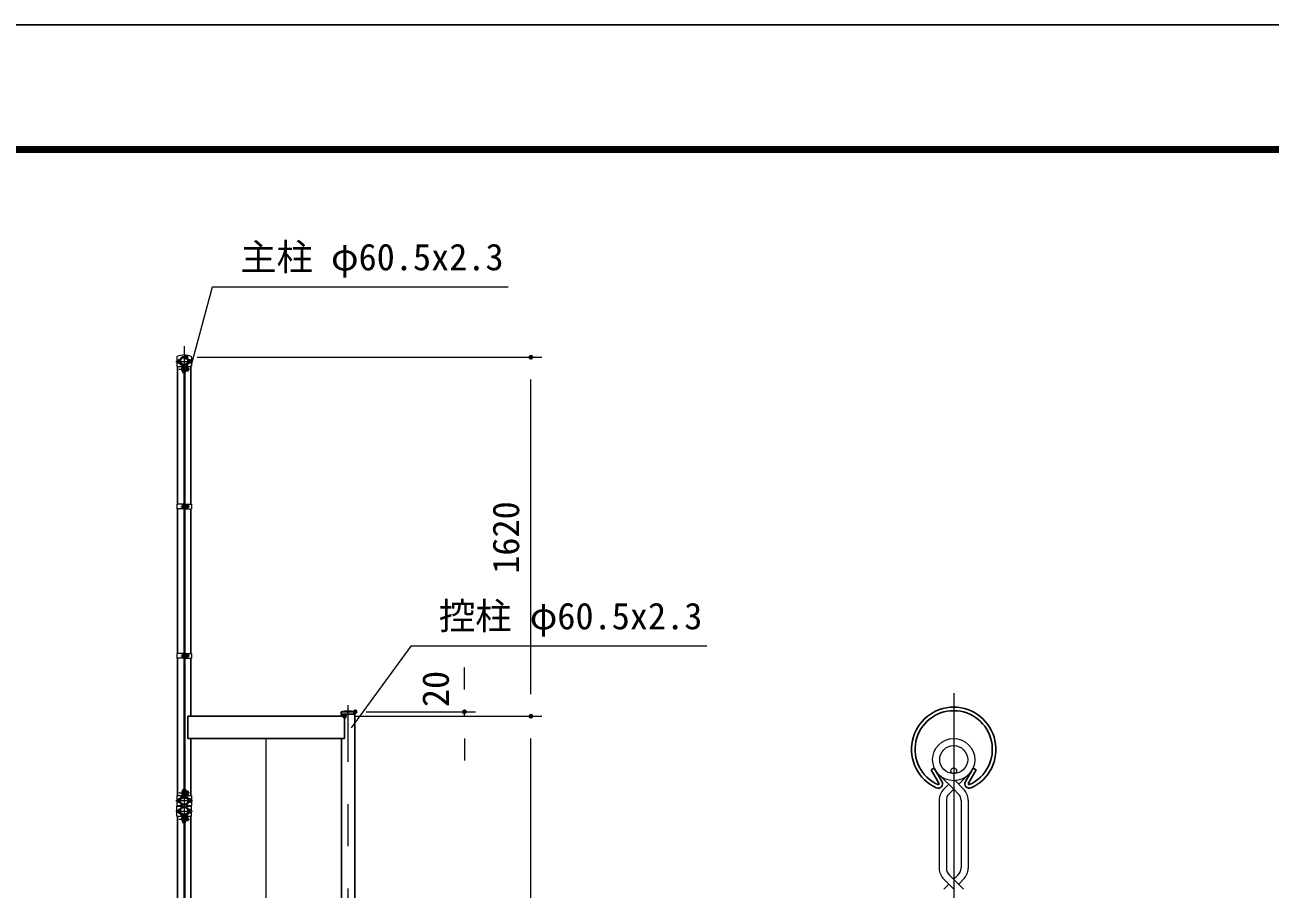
# Model space of a CAD drawing. Units: millimetres, scale not verified. Extents: x -10499 to 10501, y -7424 to 7426.
# Drawn here: x -3194 to 2428, y 3525 to 7426 of the extents above; entities that cross this region are included whole.
import ezdxf
from ezdxf.enums import TextEntityAlignment as Align

# ---------------------------------------------------------------- set-up
doc = ezdxf.new("R2010")
doc.units = ezdxf.units.MM
doc.header["$LTSCALE"] = 30
doc.header["$PDMODE"] = 32
doc.header["$PDSIZE"] = 15
doc.linetypes.add('USER1', pattern=[50.8, 31.75, -6.35, 6.35, -6.35])
for name, color, linetype, lineweight in [('0-1_D-STR1', 1, 'Continuous', 25), ('0-4_D-BMK', 2, 'USER1', 13), ('0-5_D-STR3', 3, 'Continuous', 13), ('0-6_D-STR2', 7, 'Continuous', 13), ('0-7_D-STR-DIM', 7, 'Continuous', 13), ('0-D_D-STR-TXT', 7, 'Continuous', 13), ('0-E_D-TTL', 7, 'Continuous', 25)]:
    doc.layers.add(name, color=color, linetype=linetype, lineweight=lineweight)
doc.layers.add('0-9_Defpoints', color=8, linetype='Continuous')
doc.styles.add('ＭＳ ゴシック', font='')
doc.styles.get('ＭＳ ゴシック').set_extended_font_data('MS Gothic')

msp = doc.modelspace()

# ---------------------------------------------------------------- linework, layer by layer
at = {"layer": '0-1_D-STR1'}
for p, q in [((-2504.73, 5263.07), (-2504.73, 5884.02)), ((-2484.66, 5897.26), (-2483.27, 5898.07)), ((-2481.15, 5891.19), (-2484.66, 5897.26)), ((-2479.76, 5891.99), (-2483.27, 5898.07)), ((-2469.19, 5891.99), (-2465.68, 5898.07)), ((-2467.8, 5891.19), (-2464.29, 5897.26)), ((-2464.29, 5897.26), (-2465.68, 5898.07)), ((-2444.23, 5263.07), (-2444.23, 5884.02)), ((-2504.73, 4589.07), (-2504.73, 5242.07)), ((-2444.23, 4589.07), (-2444.23, 5242.07)), ((-2504.73, 3947.12), (-2504.73, 4568.07)), ((-2444.23, 4305.57), (-2444.23, 4568.07)), ((-2458.48, 4305.57), (-2458.48, 4205.57)), ((-1750.48, 4305.57), (-2458.48, 4305.57)), ((-1703.03, 4325.57), (-1765.93, 4325.57)), ((-1765.93, 4325.57), (-1765.93, 4314.57)), ((-1703.03, 4314.57), (-1765.93, 4314.57)), ((-1764.73, 4314.57), (-1764.73, 4305.57)), ((-1750.48, 4305.57), (-1750.48, 4205.57)), ((-1704.23, -4994.43), (-1704.23, 4314.57)), ((-1703.03, 4314.57), (-1703.03, 4325.57)), ((-1750.48, 4205.57), (-2458.48, 4205.57)), ((-2444.23, 3947.12), (-2444.23, 4205.57)), ((-1764.73, 4205.57), (-1764.73, 2155.57)), ((897.54, 4063.56), (911.43, 4071.58)), ((932.63, 4002.78), (897.54, 4063.56)), ((946.52, 4010.8), (911.43, 4071.58)), ((1052.21, 4010.8), (1087.3, 4071.58)), ((1066.1, 4002.78), (1101.19, 4063.56)), ((1101.19, 4063.56), (1087.3, 4071.58)), ((-2481.15, 3939.95), (-2484.66, 3933.87)), ((-2479.76, 3939.15), (-2483.27, 3933.07)), ((-2469.19, 3939.15), (-2465.68, 3933.07)), ((-2467.8, 3939.95), (-2464.29, 3933.87)), ((-2504.73, 3899.02), (-2504.73, 3902.12)), ((-2504.73, 3899.02), (-2504.73, 3902.12)), ((-2504.73, 3899.02), (-2504.73, 3902.12)), ((-2484.66, 3933.87), (-2483.27, 3933.07)), ((-2464.29, 3933.87), (-2465.68, 3933.07)), ((-2444.23, 3899.02), (-2444.23, 3902.12)), ((-2444.23, 3899.02), (-2444.23, 3902.12)), ((-2444.23, 3899.02), (-2444.23, 3902.12)), ((-2504.73, 3233.07), (-2504.73, 3854.02)), ((-2484.66, 3867.26), (-2483.27, 3868.07)), ((-2481.15, 3861.19), (-2484.66, 3867.26)), ((-2479.76, 3861.99), (-2483.27, 3868.07)), ((-2469.19, 3861.99), (-2465.68, 3868.07)), ((-2467.8, 3861.19), (-2464.29, 3867.26)), ((-2464.29, 3867.26), (-2465.68, 3868.07)), ((-2444.23, 3233.07), (-2444.23, 3854.02))]:
    msp.add_line(p, q, dxfattribs=at)
for centre, radius, start, end in [((-2474.48, 5906.52), 19.05, 294.32478, 245.67522), ((-2474.48, 5906.52), 17.45, 294.32478, 245.67522), ((-2481.5, 5890.98), 2, 245.67522, 30), ((-2481.5, 5890.98), 0.401, 245.67522, 30), ((-2467.46, 5890.98), 2, 150, 294.32478), ((-2467.46, 5890.98), 0.401, 150, 294.32478), ((-1734.48, 4164.34), 164.27, 78.96219, 101.03781), ((999.37, 4156.09), 190.5, 294.32478, 245.67522), ((999.37, 4156.09), 174.46, 294.32478, 245.67522), ((929.16, 4000.77), 20.05, 245.67522, 30), ((929.16, 4000.77), 4.01, 245.67522, 30), ((1069.57, 4000.77), 20.05, 150, 294.32478), ((1069.57, 4000.77), 4.01, 150, 294.32478), ((-2474.48, 3924.62), 19.05, 114.32478, 65.67522), ((-2474.48, 3924.62), 17.45, 114.32478, 65.67522), ((-2481.5, 3940.15), 2, 330, 114.32478), ((-2481.5, 3940.15), 0.401, 330, 114.32478), ((-2467.46, 3940.15), 2, 65.67522, 210), ((-2467.46, 3940.15), 0.401, 65.67522, 210), ((-2474.48, 3876.52), 19.05, 294.32478, 245.67522), ((-2474.48, 3876.52), 17.45, 294.32478, 245.67522), ((-2481.5, 3860.98), 2, 245.67522, 30), ((-2481.5, 3860.98), 0.401, 245.67522, 30), ((-2467.46, 3860.98), 2, 150, 294.32478), ((-2467.46, 3860.98), 0.401, 150, 294.32478)]:
    msp.add_arc(centre, radius, start, end, dxfattribs=at)
at = {"layer": '0-4_D-BMK'}
for p, q in [((-2474.48, 5975.57), (-2474.48, -5044.43)), ((-2512.44, 5906.52), (-2436.51, 5906.52)), ((-2498.92, 5871.52), (-2450.04, 5871.52)), ((-2489.03, 5252.57), (-2450.43, 5252.57)), ((-2489.03, 4578.57), (-2450.43, 4578.57)), ((999.36, 4409.09), (999.36, 1278.28)), ((-1734.48, -5044.43), (-1734.48, 4355.86)), ((-2498.92, 3959.62), (-2450.04, 3959.62)), ((-2512.44, 3924.62), (-2436.51, 3924.62)), ((-2512.44, 3876.52), (-2436.51, 3876.52)), ((-2498.92, 3841.52), (-2450.04, 3841.52))]:
    msp.add_line(p, q, dxfattribs=at)
at = {"layer": '0-5_D-STR3'}
for p, q in [((-2501.28, 5913.02), (-2501.28, 5900.02)), ((-2496.48, 5914.52), (-2496.48, 5898.52)), ((-2496.11, 5910.52), (-2496.48, 5910.52)), ((-2496.11, 5902.52), (-2496.48, 5902.52)), ((-2452.48, 5910.52), (-2452.84, 5910.52)), ((-2452.48, 5902.52), (-2452.84, 5902.52)), ((-2446.98, 5914.62), (-2452.48, 5914.62)), ((-2452.48, 5914.62), (-2452.48, 5898.42)), ((-2446.98, 5910.57), (-2452.48, 5910.57)), ((-2446.98, 5902.47), (-2452.48, 5902.47)), ((-2445.98, 5912.75), (-2445.98, 5900.4)), ((-2445.98, 5910.52), (-2445.48, 5910.52)), ((-2445.98, 5910.52), (-2445.48, 5910.52)), ((-2445.98, 5909.84), (-2445.15, 5909.84)), ((-2445.98, 5903.19), (-2445.15, 5903.19)), ((-2445.98, 5902.52), (-2445.48, 5902.52)), ((-2445.98, 5902.52), (-2445.48, 5902.52)), ((-2445.48, 5910.52), (-2445.48, 5902.52)), ((-2440.83, 5926.52), (-2440.83, 5884.02)), ((-2485.78, 5864.95), (-2485.78, 5877.95)), ((-2480.98, 5854.82), (-2480.98, 5884.09)), ((-2480.98, 5854.82), (-2478.68, 5854.82)), ((-2478.68, 5854.82), (-2478.68, 5884.09)), ((-2476.98, 5876.83), (-2478.68, 5876.83)), ((-2476.98, 5866.2), (-2478.68, 5866.2)), ((-2476.98, 5876.83), (-2476.98, 5866.2)), ((-2476.98, 5875.52), (-2476.73, 5875.52)), ((-2476.98, 5867.52), (-2476.73, 5867.52)), ((-2476.73, 5886.52), (-2476.73, 3944.62)), ((-2476.73, 5886.52), (-2472.23, 5886.52)), ((-2472.23, 5886.52), (-2472.23, 3944.62)), ((-2472.23, 5875.52), (-2470.28, 5875.52)), ((-2472.23, 5867.52), (-2470.28, 5867.52)), ((-2470.28, 5854.82), (-2470.28, 5884.09)), ((-2470.28, 5854.82), (-2467.98, 5854.82)), ((-2467.98, 5854.82), (-2467.98, 5884.09)), ((-2467.98, 5884.02), (-2440.83, 5884.02)), ((-2457.98, 5879.62), (-2467.98, 5879.62)), ((-2457.98, 5875.57), (-2467.98, 5875.57)), ((-2457.98, 5867.47), (-2467.98, 5867.47)), ((-2457.98, 5863.42), (-2467.98, 5863.42)), ((-2456.98, 5877.75), (-2456.98, 5865.4)), ((-2456.98, 5875.52), (-2456.98, 5867.52)), ((-2456.98, 5874.84), (-2456.65, 5874.84)), ((-2456.98, 5868.19), (-2456.65, 5868.19)), ((-2446.98, 5898.42), (-2452.48, 5898.42)), ((-2507.03, 5263.07), (-2507.03, 5242.07)), ((-2476.73, 5263.07), (-2507.03, 5263.07)), ((-2476.73, 5242.07), (-2507.03, 5242.07)), ((-2483.83, 5259.07), (-2483.83, 5246.07)), ((-2479.03, 5263.07), (-2479.03, 5242.07)), ((-2479.03, 5260.57), (-2479.03, 5244.57)), ((-2472.23, 5263.07), (-2441.93, 5263.07)), ((-2472.23, 5242.07), (-2441.93, 5242.07)), ((-2469.93, 5263.07), (-2469.93, 5242.07)), ((-2459.93, 5260.67), (-2469.93, 5260.67)), ((-2469.93, 5260.67), (-2469.93, 5244.47)), ((-2459.93, 5256.62), (-2469.93, 5256.62)), ((-2459.93, 5248.52), (-2469.93, 5248.52)), ((-2459.93, 5244.47), (-2469.93, 5244.47)), ((-2458.93, 5258.8), (-2458.93, 5246.45)), ((-2458.93, 5256.57), (-2455.03, 5256.57)), ((-2458.93, 5255.89), (-2454.7, 5255.89)), ((-2458.93, 5249.24), (-2454.7, 5249.24)), ((-2458.93, 5248.57), (-2455.03, 5248.57)), ((-2455.03, 5256.57), (-2455.03, 5248.57)), ((-2441.93, 5263.07), (-2441.93, 5242.07)), ((-2507.03, 4589.07), (-2507.03, 4568.07)), ((-2476.73, 4589.07), (-2507.03, 4589.07)), ((-2476.73, 4568.07), (-2507.03, 4568.07)), ((-2483.83, 4585.07), (-2483.83, 4572.07)), ((-2479.03, 4589.07), (-2479.03, 4568.07)), ((-2479.03, 4586.57), (-2479.03, 4570.57)), ((-2472.23, 4589.07), (-2441.93, 4589.07)), ((-2472.23, 4568.07), (-2441.93, 4568.07)), ((-2469.93, 4589.07), (-2469.93, 4568.07)), ((-2459.93, 4586.67), (-2469.93, 4586.67)), ((-2469.93, 4586.67), (-2469.93, 4570.47)), ((-2459.93, 4582.62), (-2469.93, 4582.62)), ((-2459.93, 4574.52), (-2469.93, 4574.52)), ((-2459.93, 4570.47), (-2469.93, 4570.47)), ((-2458.93, 4584.8), (-2458.93, 4572.45)), ((-2458.93, 4582.57), (-2455.03, 4582.57)), ((-2458.93, 4581.89), (-2454.7, 4581.89)), ((-2458.93, 4575.24), (-2454.7, 4575.24)), ((-2458.93, 4574.57), (-2455.03, 4574.57)), ((-2455.03, 4582.57), (-2455.03, 4574.57)), ((-2441.93, 4589.07), (-2441.93, 4568.07)), ((-2508.13, 3947.12), (-2480.98, 3947.12)), ((-2508.13, 3947.12), (-2508.13, 3902.12)), ((-2485.78, 3966.12), (-2485.78, 3953.12)), ((-2480.98, 3976.62), (-2480.98, 3947.05)), ((-2480.98, 3976.62), (-2478.68, 3976.62)), ((-2478.68, 3976.62), (-2478.68, 3947.05)), ((-2476.98, 3964.93), (-2478.68, 3964.93)), ((-2476.98, 3954.3), (-2478.68, 3954.3)), ((-2476.98, 3964.93), (-2476.98, 3954.3)), ((-2476.98, 3963.62), (-2476.73, 3963.62)), ((-2476.98, 3955.62), (-2476.73, 3955.62)), ((-2476.73, 3944.62), (-2472.23, 3944.62)), ((-2472.23, 3963.62), (-2470.28, 3963.62)), ((-2472.23, 3955.62), (-2470.28, 3955.62)), ((-2470.28, 3976.62), (-2470.28, 3947.05)), ((-2470.28, 3976.62), (-2467.98, 3976.62)), ((-2467.98, 3976.62), (-2467.98, 3947.05)), ((-2457.98, 3967.72), (-2467.98, 3967.72)), ((-2457.98, 3963.67), (-2467.98, 3963.67)), ((-2467.98, 3963.62), (-2467.78, 3963.62)), ((-2467.98, 3955.62), (-2467.78, 3955.62)), ((-2457.98, 3955.57), (-2467.98, 3955.57)), ((-2457.98, 3951.52), (-2467.98, 3951.52)), ((-2467.98, 3947.12), (-2440.83, 3947.12)), ((-2456.98, 3965.85), (-2456.98, 3953.5)), ((-2456.98, 3963.62), (-2456.98, 3955.62)), ((-2456.98, 3962.94), (-2456.65, 3962.94)), ((-2456.98, 3956.29), (-2456.65, 3956.29)), ((-2440.83, 3947.12), (-2440.83, 3902.12)), ((-2508.13, 3902.12), (-2481.18, 3902.12)), ((-2508.13, 3899.02), (-2481.18, 3899.02)), ((-2508.13, 3854.02), (-2508.13, 3899.02)), ((-2501.28, 3931.12), (-2501.28, 3918.12)), ((-2501.28, 3870.02), (-2501.28, 3883.02)), ((-2496.48, 3932.62), (-2496.48, 3916.62)), ((-2496.11, 3928.62), (-2496.48, 3928.62)), ((-2496.11, 3920.62), (-2496.48, 3920.62)), ((-2496.48, 3868.52), (-2496.48, 3884.52)), ((-2496.11, 3880.52), (-2496.48, 3880.52)), ((-2481.18, 3906.09), (-2481.96, 3903.93)), ((-2481.18, 3895.04), (-2481.96, 3897.2)), ((-2481.18, 3906.09), (-2481.18, 3902.12)), ((-2481.18, 3895.04), (-2481.18, 3899.02)), ((-2467.78, 3906.09), (-2467.78, 3902.12)), ((-2467.78, 3906.09), (-2466.99, 3903.93)), ((-2467.78, 3902.12), (-2440.83, 3902.12)), ((-2467.78, 3895.04), (-2467.78, 3899.02)), ((-2467.78, 3899.02), (-2440.83, 3899.02)), ((-2467.78, 3895.04), (-2466.99, 3897.2)), ((-2452.48, 3928.62), (-2452.84, 3928.62)), ((-2452.48, 3920.62), (-2452.84, 3920.62)), ((-2452.48, 3880.52), (-2452.84, 3880.52)), ((-2446.98, 3932.72), (-2452.48, 3932.72)), ((-2452.48, 3932.72), (-2452.48, 3916.52)), ((-2446.98, 3928.67), (-2452.48, 3928.67)), ((-2446.98, 3920.57), (-2452.48, 3920.57)), ((-2446.98, 3916.52), (-2452.48, 3916.52)), ((-2446.98, 3884.62), (-2452.48, 3884.62)), ((-2452.48, 3868.42), (-2452.48, 3884.62)), ((-2446.98, 3880.57), (-2452.48, 3880.57)), ((-2445.98, 3930.85), (-2445.98, 3918.5)), ((-2445.98, 3928.62), (-2445.48, 3928.62)), ((-2445.98, 3928.62), (-2445.48, 3928.62)), ((-2445.98, 3927.94), (-2445.15, 3927.94)), ((-2445.98, 3921.29), (-2445.15, 3921.29)), ((-2445.98, 3920.62), (-2445.48, 3920.62)), ((-2445.98, 3920.62), (-2445.48, 3920.62)), ((-2445.98, 3870.28), (-2445.98, 3882.63)), ((-2445.98, 3880.52), (-2445.48, 3880.52)), ((-2445.98, 3880.52), (-2445.48, 3880.52)), ((-2445.98, 3879.84), (-2445.15, 3879.84)), ((-2445.48, 3928.62), (-2445.48, 3920.62)), ((-2445.48, 3872.52), (-2445.48, 3880.52)), ((-2440.83, 3854.02), (-2440.83, 3899.02)), ((-2508.13, 3854.02), (-2480.98, 3854.02)), ((-2496.11, 3872.52), (-2496.48, 3872.52)), ((-2485.78, 3835.02), (-2485.78, 3848.02)), ((-2480.98, 3824.52), (-2480.98, 3854.09)), ((-2480.98, 3824.52), (-2478.68, 3824.52)), ((-2478.68, 3824.52), (-2478.68, 3854.09)), ((-2476.98, 3846.83), (-2478.68, 3846.83)), ((-2476.98, 3836.2), (-2478.68, 3836.2)), ((-2476.98, 3836.2), (-2476.98, 3846.83)), ((-2476.98, 3845.52), (-2476.73, 3845.52)), ((-2476.98, 3837.52), (-2476.73, 3837.52)), ((-2476.73, 3856.52), (-2476.73, 1914.62)), ((-2476.73, 3856.52), (-2472.23, 3856.52)), ((-2472.23, 3856.52), (-2472.23, 1914.62)), ((-2472.23, 3845.52), (-2470.28, 3845.52)), ((-2472.23, 3837.52), (-2470.28, 3837.52)), ((-2470.28, 3824.52), (-2470.28, 3854.09)), ((-2470.28, 3824.52), (-2467.98, 3824.52)), ((-2467.98, 3824.52), (-2467.98, 3854.09)), ((-2467.98, 3854.02), (-2440.83, 3854.02)), ((-2457.98, 3849.62), (-2467.98, 3849.62)), ((-2457.98, 3845.57), (-2467.98, 3845.57)), ((-2467.98, 3845.52), (-2467.78, 3845.52)), ((-2467.98, 3837.52), (-2467.78, 3837.52)), ((-2457.98, 3837.47), (-2467.98, 3837.47)), ((-2457.98, 3833.42), (-2467.98, 3833.42)), ((-2456.98, 3835.28), (-2456.98, 3847.63)), ((-2456.98, 3837.52), (-2456.98, 3845.52)), ((-2456.98, 3844.84), (-2456.65, 3844.84)), ((-2456.98, 3838.19), (-2456.65, 3838.19)), ((-2452.48, 3872.52), (-2452.84, 3872.52)), ((-2446.98, 3872.47), (-2452.48, 3872.47)), ((-2446.98, 3868.42), (-2452.48, 3868.42)), ((-2445.98, 3873.19), (-2445.15, 3873.19)), ((-2445.98, 3872.52), (-2445.48, 3872.52)), ((-2445.98, 3872.52), (-2445.48, 3872.52))]:
    msp.add_line(p, q, dxfattribs=at)
msp.add_lwpolyline([(-2508.13, 5926.52), (-2508.13, 5884.02), (-2480.98, 5884.02)], dxfattribs=at)
msp.add_circle((999.36, 4059.61), 13, dxfattribs=at)
for centre, radius, start, end in [((-2504.83, 5926.52), 3.3, 116.72671, 180), ((-2474.48, 5853.63), 82.25, 67.22973, 112.77027), ((-2474.48, 5906.52), 22, 290.1633, 249.8367), ((-2474.48, 5906.52), 19.7, 289.83718, 250.16282), ((-2454.68, 5906.52), 8.7, 332.26063, 27.73937), ((-2448.53, 5900.44), 2.55, 307.42505, 52.57495), ((-2448.51, 5912.59), 2.54, 307.21089, 52.78911), ((-2452.98, 5906.52), 8.5, 331.92751, 28.07249), ((-2444.13, 5926.52), 3.3, 0, 63.27329), ((-2482.98, 5884.09), 2, 0, 62.72039), ((-2482.98, 5884.09), 4.3, 0, 65.03562), ((-2465.98, 5884.09), 4.3, 114.96438, 180), ((-2465.98, 5884.09), 2, 117.27961, 180), ((-2465.68, 5871.52), 8.7, 332.26063, 27.73937), ((-2459.53, 5865.44), 2.55, 307.42505, 52.57495), ((-2459.51, 5877.59), 2.54, 307.21089, 52.78911), ((-2464.48, 5871.52), 8.5, 331.92751, 28.07249), ((-2467.63, 5252.57), 8.7, 332.26063, 27.73937), ((-2461.48, 5246.49), 2.55, 307.42505, 52.57495), ((-2461.46, 5258.64), 2.54, 307.21089, 52.78911), ((-2462.53, 5252.57), 8.5, 331.92751, 28.07249), ((-2467.63, 4578.57), 8.7, 332.26063, 27.73937), ((-2461.48, 4572.49), 2.55, 307.42505, 52.57495), ((-2461.46, 4584.64), 2.54, 307.21089, 52.78911), ((-2462.53, 4578.57), 8.5, 331.92751, 28.07249), ((-2474.48, 3924.62), 22, 110.1633, 250.11694), ((-2474.48, 3924.62), 19.7, 109.83718, 250.11694), ((-2482.98, 3947.05), 2, 297.27961, 0), ((-2482.98, 3947.05), 4.3, 294.96438, 0), ((-2465.98, 3947.05), 4.3, 180, 245.03562), ((-2465.98, 3947.05), 2, 180, 242.72039), ((-2474.48, 3924.62), 19.7, 289.88306, 70.16282), ((-2474.48, 3924.62), 22, 289.88306, 69.8367), ((-2465.68, 3959.62), 8.7, 332.26063, 27.73937), ((-2459.53, 3953.54), 2.55, 307.42505, 52.57495), ((-2459.51, 3965.69), 2.54, 307.21089, 52.78911), ((-2464.48, 3959.62), 8.5, 331.92751, 28.07249), ((-2474.48, 3876.52), 22, 109.88306, 249.8367), ((-2474.48, 3876.52), 19.7, 109.88306, 250.16282), ((-2474.48, 3876.52), 19.7, 289.83718, 70.11694), ((-2474.48, 3876.52), 22, 290.1633, 70.11694), ((-2454.68, 3924.62), 8.7, 332.26063, 27.73937), ((-2448.53, 3918.54), 2.55, 307.42505, 52.57495), ((-2448.53, 3882.59), 2.55, 307.42505, 52.57495), ((-2454.68, 3876.52), 8.7, 332.26063, 27.73937), ((-2448.51, 3930.69), 2.54, 307.21089, 52.78911), ((-2452.98, 3924.62), 8.5, 331.92751, 28.07249), ((-2452.98, 3876.52), 8.5, 331.92751, 28.07249), ((-2482.98, 3854.09), 2, 0, 62.72039), ((-2482.98, 3854.09), 4.3, 0, 65.03562), ((-2465.98, 3854.09), 4.3, 114.96438, 180), ((-2465.98, 3854.09), 2, 117.27961, 180), ((-2459.53, 3847.59), 2.55, 307.42505, 52.57495), ((-2465.68, 3841.52), 8.7, 332.26063, 27.73937), ((-2459.51, 3835.44), 2.54, 307.21089, 52.78911), ((-2464.48, 3841.52), 8.5, 331.92751, 28.07249), ((-2448.51, 3870.44), 2.54, 307.21089, 52.78911)]:
    msp.add_arc(centre, radius, start, end, dxfattribs=at)
for centre, start_param, end_param in [((-2496.48, 5913.02), 1.5707963, 3.1415927), ((-2496.48, 5900.02), 3.1415927, 4.712389), ((-2480.98, 5877.95), 1.5707963, 3.1415927), ((-2480.98, 5864.95), 3.1415927, 4.712389), ((-2479.03, 5259.07), 1.5707963, 3.1415927), ((-2479.03, 5246.07), 3.1415927, 4.712389), ((-2479.03, 4585.07), 1.5707963, 3.1415927), ((-2479.03, 4572.07), 3.1415927, 4.712389), ((-2480.98, 3966.12), 1.5707963, 3.1415927), ((-2480.98, 3953.12), 3.1415927, 4.712389), ((-2496.48, 3931.12), 1.5707963, 3.1415927), ((-2496.48, 3918.12), 3.1415927, 4.712389), ((-2496.48, 3883.02), 1.5707963, 3.1415927), ((-2496.48, 3870.02), 3.1415927, 4.712389), ((-2480.98, 3848.02), 1.5707963, 3.1415927), ((-2480.98, 3835.02), 3.1415927, 4.712389)]:
    msp.add_ellipse(centre, major_axis=(4.8, 0), ratio=0.3125, start_param=start_param, end_param=end_param, dxfattribs=at)
at = {"layer": '0-6_D-STR2'}
for p, q in [((999.36, 3975.93), (940.05, 4035.25)), ((954.64, 3976.59), (976.68, 3998.62)), ((1044.08, 3976.59), (1005.92, 4014.75)), ((1022.05, 3998.62), (1058.68, 4035.25)), ((979.11, 3955.68), (999.36, 3975.93)), ((1019.62, 3955.68), (999.36, 3975.93)), ((934.14, 3927.09), (934.14, 3618.97)), ((966.22, 3924.57), (966.22, 3621.49)), ((1032.5, 3924.57), (1032.5, 3621.49)), ((1064.59, 3927.09), (1064.59, 3618.97)), ((999.36, 3524.75), (954.64, 3569.47)), ((976.68, 3547.44), (954.64, 3525.4)), ((954.64, 3525.4), (976.68, 3547.44)), ((1044.08, 3525.4), (979.11, 3590.38)), ((1019.62, 3590.38), (999.36, 3570.12)), ((1044.08, 3569.47), (1022.05, 3547.44))]:
    msp.add_line(p, q, dxfattribs=at)
for radius in [95.25, 63.17]:
    msp.add_circle((999.36, 4109.78), radius, dxfattribs=at)
for centre, radius, start, end in [((1004.14, 3927.09), 70, 135, 180), ((1004.14, 3927.09), 38, 131.19984, 183.80396), ((994.59, 3927.09), 38, 356.19604, 48.80016), ((994.59, 3927.09), 70, 0, 45), ((1004.14, 3618.97), 70, 180, 225), ((1004.14, 3618.97), 38, 176.19604, 228.80016), ((994.59, 3618.97), 38, 311.19984, 3.80396), ((994.59, 3618.97), 70, 315, 0)]:
    msp.add_arc(centre, radius, start, end, dxfattribs=at)
at = {"layer": '0-7_D-STR-DIM'}
for p, q in [((-2415.98, 5925.57), (-859.48, 5925.57)), ((-909.48, 4405.57), (-909.48, 5825.57)), ((-1209.48, 4425.57), (-1209.48, 4525.57)), ((-1700.48, 4305.57), (-859.48, 4305.57)), ((-1700.48, 4305.57), (-1159.48, 4305.57)), ((-1700.48, 4305.57), (-859.48, 4305.57)), ((-1653.03, 4325.57), (-1159.48, 4325.57)), ((-1209.48, 4305.57), (-1209.48, 4325.57)), ((-1209.48, 4205.57), (-1209.48, 4105.57)), ((-909.48, 2205.57), (-909.48, 4205.57))]:
    msp.add_line(p, q, dxfattribs=at)
at = {"layer": '0-9_Defpoints'}
for p in [(-2465.98, 5925.57), (-909.48, 5925.57), (-1703.03, 4325.57), (-1209.48, 4325.57), (-1750.48, 4305.57), (-909.48, 4305.57)]:
    msp.add_point(p, dxfattribs=at)
at = {"layer": '0-D_D-STR-TXT'}
for points in [[(-1012.28, 6241.97), (-2348.98, 6241.97), (-2446.89, 5874)], [(-115.05, 4621.62), (-1451.75, 4621.62), (-1720.6, 4252.89)], [(156.61, 2613.18), (-2104.48, 2613.18), (-2104.48, 4203.57)]]:
    msp.add_lwpolyline(points, dxfattribs=at)
at = {"layer": '0-E_D-TTL', "color": 2}
msp.add_lwpolyline([(-10499.2, 7425.57), (10500.8, 7425.57), (10500.8, -7424.43), (-10499.2, -7424.43)], close=True, dxfattribs=at)
at = {"layer": '0-E_D-TTL'}
for points in [[(-9824.2, 6875.57), (9825.8, 6875.57), (9825.8, -6874.43), (-9824.2, -6874.43)], [(-9817.95, 6869.32), (9819.55, 6869.32), (9819.55, -6868.18), (-9817.95, -6868.18)], [(-9811.7, 6863.07), (9813.3, 6863.07), (9813.3, -6861.93), (-9811.7, -6861.93)], [(-9805.45, 6856.82), (9807.05, 6856.82), (9807.05, -6855.68), (-9805.45, -6855.68)], [(-9799.2, 6850.57), (9800.8, 6850.57), (9800.8, -6849.43), (-9799.2, -6849.43)]]:
    msp.add_lwpolyline(points, close=True, dxfattribs=at)

# ---------------------------------------------------------------- texts
at = {"layer": '0-7_D-STR-DIM', "style": 'ＭＳ ゴシック'}
for s, p in [('1620', (-926.35, 4948.32)), ('20', (-1243.59, 4346.73))]:
    msp.add_text(s, height=120.3, rotation=90, dxfattribs=at).set_placement(p, align=Align.BOTTOM_LEFT)
at = {"layer": '0-D_D-STR-TXT', "style": 'ＭＳ ゴシック'}
for s, p in [('主柱 φ60.5x2.3', (-2221.67, 6282)), ('控柱 φ60.5x2.3', (-1324.44, 4661.65))]:
    msp.add_text(s, height=120.3, dxfattribs=at).set_placement(p, align=Align.BOTTOM_LEFT)

doc.saveas('drawing.dxf')
